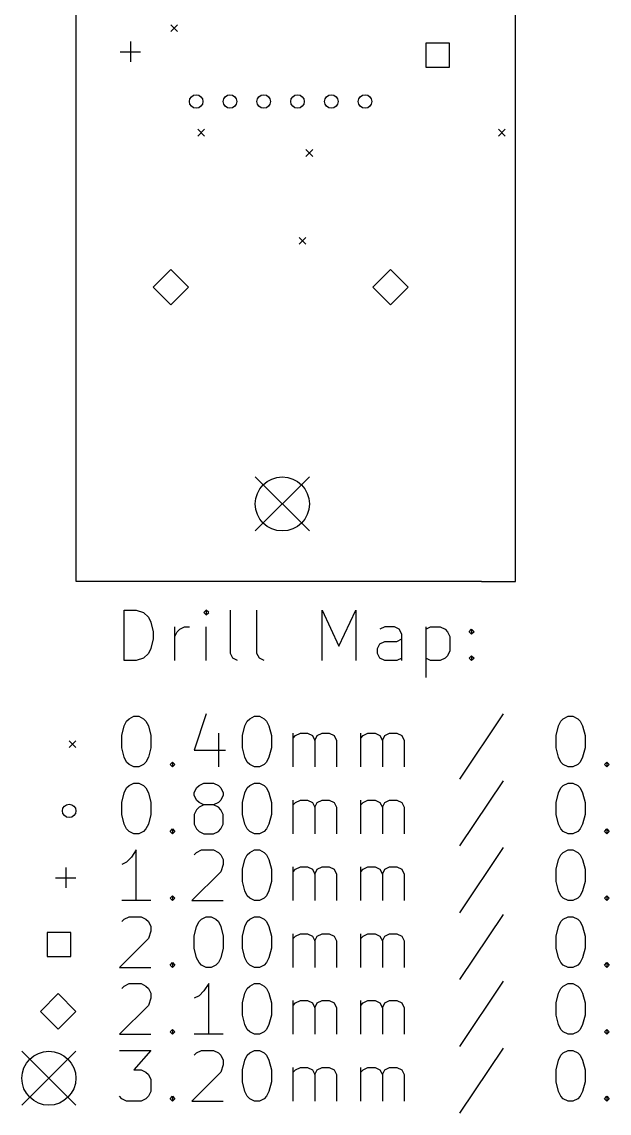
# Model space of a CAD drawing. Extents: x 1.63 to 4.46, y -7.25 to -2.05.
# Drawn here: x 1.63 to 3, y -7.23 to -4.684 of the extents above; entities that cross this region are included whole.
import ezdxf

# ---------------------------------------------------------------- set-up
doc = ezdxf.new("R2010")
doc.units = 0
doc.header["$MEASUREMENT"] = 0
doc.layers.add('BLACK', color=7, linetype='CONTINUOUS')

msp = doc.modelspace()

# ---------------------------------------------------------------- linework, layer by layer
at = {"layer": 'BLACK', "linetype": 'CONTINUOUS'}
for p, q in [((1.7574, -5.99031), (1.7574, -2.05331)), ((2.78102, -5.99031), (2.78102, -2.05331)), ((1.97787, -4.6911), (1.99362, -4.70685)), ((1.99362, -4.6911), (1.97787, -4.70685)), ((1.88339, -4.73047), (1.88339, -4.77772)), ((2.62776, -4.73413), (2.57208, -4.73413)), ((2.57208, -4.73413), (2.57208, -4.78981)), ((2.62776, -4.78981), (2.62776, -4.73413)), ((1.85976, -4.75409), (1.90701, -4.75409)), ((2.57208, -4.78981), (2.62776, -4.78981)), ((2.04087, -4.9352), (2.05661, -4.95094)), ((2.05661, -4.9352), (2.04087, -4.95094)), ((2.74165, -4.9352), (2.7574, -4.95094)), ((2.7574, -4.9352), (2.74165, -4.95094)), ((2.29283, -4.98244), (2.30858, -4.99819)), ((2.30858, -4.98244), (2.29283, -4.99819)), ((2.27709, -5.18717), (2.29283, -5.20291)), ((2.29283, -5.18717), (2.27709, -5.20291)), ((1.97787, -5.26197), (1.93654, -5.30331)), ((2.01921, -5.30331), (1.97787, -5.26197)), ((2.48969, -5.26197), (2.44835, -5.30331)), ((2.53102, -5.30331), (2.48969, -5.26197)), ((1.93654, -5.30331), (1.97787, -5.34465)), ((1.97787, -5.34465), (2.01921, -5.30331)), ((2.44835, -5.30331), (2.48969, -5.34465)), ((2.48969, -5.34465), (2.53102, -5.30331)), ((2.17472, -5.74622), (2.30071, -5.8722)), ((2.30071, -5.74622), (2.17472, -5.8722)), ((2.70228, -5.99031), (1.7574, -5.99031)), ((2.70228, -5.99031), (2.78102, -5.99031)), ((1.86918, -6.17465), (1.86918, -6.05654)), ((1.86918, -6.05654), (1.89731, -6.05654)), ((1.89731, -6.05654), (1.91418, -6.06217)), ((2.06041, -6.05654), (2.05479, -6.06217)), ((2.06603, -6.06217), (2.06041, -6.05654)), ((2.06041, -6.05654), (2.06041, -6.06779)), ((2.11665, -6.15778), (2.11665, -6.05654)), ((2.17852, -6.15778), (2.17852, -6.05654)), ((2.33038, -6.17465), (2.33038, -6.05654)), ((2.33038, -6.05654), (2.36975, -6.14091)), ((2.36975, -6.14091), (2.40912, -6.05654)), ((2.40912, -6.05654), (2.40912, -6.17465)), ((1.91418, -6.06217), (1.92543, -6.07341)), ((1.92543, -6.07341), (1.93105, -6.08466)), ((1.93105, -6.08466), (1.93668, -6.10716)), ((2.05479, -6.06217), (2.06041, -6.06779)), ((2.06041, -6.06779), (2.06603, -6.06217)), ((1.93668, -6.10716), (1.93668, -6.12403)), ((1.98729, -6.17465), (1.98729, -6.09591)), ((1.98729, -6.11841), (1.99292, -6.10716)), ((1.99292, -6.10716), (1.99854, -6.10154)), ((1.99854, -6.10154), (2.00979, -6.09591)), ((2.00979, -6.09591), (2.02104, -6.09591)), ((2.06041, -6.17465), (2.06041, -6.09591)), ((2.47661, -6.09591), (2.46536, -6.10154)), ((2.49911, -6.09591), (2.47661, -6.09591)), ((2.51035, -6.10154), (2.49911, -6.09591)), ((2.51598, -6.11278), (2.51035, -6.10154)), ((2.57222, -6.09591), (2.57222, -6.21402)), ((2.57222, -6.10154), (2.58347, -6.09591)), ((2.58347, -6.09591), (2.60597, -6.09591)), ((2.60597, -6.09591), (2.61722, -6.10154)), ((2.61722, -6.10154), (2.62284, -6.10716)), ((2.62284, -6.10716), (2.62846, -6.11841)), ((2.67346, -6.10716), (2.67908, -6.10154)), ((2.67908, -6.11278), (2.67346, -6.10716)), ((2.67908, -6.10154), (2.68471, -6.10716)), ((2.67908, -6.10154), (2.67908, -6.11278)), ((2.68471, -6.10716), (2.67908, -6.11278)), ((1.93668, -6.12403), (1.93105, -6.14653)), ((2.45974, -6.14653), (2.46536, -6.13528)), ((2.46536, -6.13528), (2.47661, -6.12966)), ((2.47661, -6.12966), (2.50473, -6.12966)), ((2.50473, -6.12966), (2.51598, -6.12403)), ((2.51598, -6.17465), (2.51598, -6.11278)), ((2.62846, -6.11841), (2.62846, -6.15215)), ((1.92543, -6.15778), (1.91418, -6.16903)), ((1.93105, -6.14653), (1.92543, -6.15778)), ((2.12228, -6.16903), (2.11665, -6.15778)), ((2.18415, -6.16903), (2.17852, -6.15778)), ((2.45974, -6.15778), (2.45974, -6.14653)), ((2.46536, -6.16903), (2.45974, -6.15778)), ((2.62846, -6.15215), (2.62284, -6.1634)), ((1.89731, -6.17465), (1.86918, -6.17465)), ((1.91418, -6.16903), (1.89731, -6.17465)), ((2.13353, -6.17465), (2.12228, -6.16903)), ((2.19539, -6.17465), (2.18415, -6.16903)), ((2.47661, -6.17465), (2.46536, -6.16903)), ((2.50473, -6.17465), (2.47661, -6.17465)), ((2.51598, -6.16903), (2.50473, -6.17465)), ((2.58347, -6.17465), (2.57222, -6.16903)), ((2.60597, -6.17465), (2.58347, -6.17465)), ((2.61722, -6.16903), (2.60597, -6.17465)), ((2.62284, -6.1634), (2.61722, -6.16903)), ((2.67346, -6.16903), (2.67908, -6.1634)), ((2.67908, -6.17465), (2.67346, -6.16903)), ((2.67908, -6.1634), (2.68471, -6.16903)), ((2.67908, -6.1634), (2.67908, -6.17465)), ((2.68471, -6.16903), (2.67908, -6.17465)), ((1.87481, -6.31582), (1.88043, -6.3102)), ((1.88043, -6.3102), (1.89168, -6.30457)), ((1.89168, -6.30457), (1.90293, -6.30457)), ((1.90293, -6.30457), (1.91418, -6.3102)), ((1.91418, -6.3102), (1.9198, -6.31582)), ((2.06041, -6.29895), (2.03229, -6.38331)), ((2.15602, -6.31582), (2.16165, -6.3102)), ((2.16165, -6.3102), (2.1729, -6.30457)), ((2.1729, -6.30457), (2.18415, -6.30457)), ((2.18415, -6.30457), (2.19539, -6.3102)), ((2.19539, -6.3102), (2.20102, -6.31582)), ((2.7522, -6.29895), (2.65096, -6.4508)), ((2.88718, -6.31582), (2.89281, -6.3102)), ((2.89281, -6.3102), (2.90406, -6.30457)), ((2.90406, -6.30457), (2.9153, -6.30457)), ((2.9153, -6.30457), (2.92655, -6.3102)), ((2.92655, -6.3102), (2.93218, -6.31582)), ((1.86356, -6.34957), (1.86918, -6.32707)), ((1.86918, -6.32707), (1.87481, -6.31582)), ((1.9198, -6.31582), (1.92543, -6.32707)), ((1.92543, -6.32707), (1.93105, -6.34957)), ((2.14477, -6.34957), (2.1504, -6.32707)), ((2.1504, -6.32707), (2.15602, -6.31582)), ((2.20102, -6.31582), (2.20664, -6.32707)), ((2.20664, -6.32707), (2.21227, -6.34957)), ((2.87593, -6.34957), (2.88156, -6.32707)), ((2.88156, -6.32707), (2.88718, -6.31582)), ((2.93218, -6.31582), (2.9378, -6.32707)), ((2.9378, -6.32707), (2.94343, -6.34957)), ((1.74067, -6.36138), (1.75642, -6.37713)), ((1.75642, -6.36138), (1.74067, -6.37713)), ((1.86356, -6.37769), (1.86356, -6.34957)), ((1.93105, -6.34957), (1.93105, -6.37769)), ((2.08853, -6.34394), (2.08853, -6.42268)), ((2.14477, -6.37769), (2.14477, -6.34957)), ((2.21227, -6.34957), (2.21227, -6.37769)), ((2.26289, -6.42268), (2.26289, -6.34394)), ((2.26289, -6.35519), (2.26851, -6.34957)), ((2.26851, -6.34957), (2.27976, -6.34394)), ((2.27976, -6.34394), (2.29663, -6.34394)), ((2.29663, -6.34394), (2.30788, -6.34957)), ((2.30788, -6.34957), (2.3135, -6.36082)), ((2.3135, -6.36082), (2.31913, -6.34957)), ((2.3135, -6.36082), (2.3135, -6.42268)), ((2.31913, -6.34957), (2.33038, -6.34394)), ((2.33038, -6.34394), (2.34725, -6.34394)), ((2.34725, -6.34394), (2.3585, -6.34957)), ((2.3585, -6.34957), (2.36412, -6.36082)), ((2.36412, -6.36082), (2.36412, -6.42268)), ((2.42037, -6.42268), (2.42037, -6.34394)), ((2.42037, -6.35519), (2.42599, -6.34957)), ((2.42599, -6.34957), (2.43724, -6.34394)), ((2.43724, -6.34394), (2.45411, -6.34394)), ((2.45411, -6.34394), (2.46536, -6.34957)), ((2.46536, -6.34957), (2.47098, -6.36082)), ((2.47098, -6.36082), (2.47661, -6.34957)), ((2.47098, -6.36082), (2.47098, -6.42268)), ((2.47661, -6.34957), (2.48786, -6.34394)), ((2.48786, -6.34394), (2.50473, -6.34394)), ((2.50473, -6.34394), (2.51598, -6.34957)), ((2.51598, -6.34957), (2.5216, -6.36082)), ((2.5216, -6.36082), (2.5216, -6.42268)), ((2.87593, -6.37769), (2.87593, -6.34957)), ((2.94343, -6.34957), (2.94343, -6.37769)), ((1.86918, -6.40019), (1.86356, -6.37769)), ((1.93105, -6.37769), (1.92543, -6.40019)), ((2.03229, -6.38331), (2.1054, -6.38331)), ((2.1504, -6.40019), (2.14477, -6.37769)), ((2.21227, -6.37769), (2.20664, -6.40019)), ((2.88156, -6.40019), (2.87593, -6.37769)), ((2.94343, -6.37769), (2.9378, -6.40019)), ((1.87481, -6.41143), (1.86918, -6.40019)), ((1.88043, -6.41706), (1.87481, -6.41143)), ((1.9198, -6.41143), (1.91418, -6.41706)), ((1.92543, -6.40019), (1.9198, -6.41143)), ((1.97605, -6.41706), (1.98167, -6.41143)), ((1.98167, -6.41143), (1.98729, -6.41706)), ((1.98167, -6.41143), (1.98167, -6.42268)), ((2.15602, -6.41143), (2.1504, -6.40019)), ((2.16165, -6.41706), (2.15602, -6.41143)), ((2.20102, -6.41143), (2.19539, -6.41706)), ((2.20664, -6.40019), (2.20102, -6.41143)), ((2.88718, -6.41143), (2.88156, -6.40019)), ((2.89281, -6.41706), (2.88718, -6.41143)), ((2.93218, -6.41143), (2.92655, -6.41706)), ((2.9378, -6.40019), (2.93218, -6.41143)), ((2.98842, -6.41706), (2.99404, -6.41143)), ((2.99404, -6.41143), (2.99967, -6.41706)), ((2.99404, -6.41143), (2.99404, -6.42268)), ((1.89168, -6.42268), (1.88043, -6.41706)), ((1.90293, -6.42268), (1.89168, -6.42268)), ((1.91418, -6.41706), (1.90293, -6.42268)), ((1.98167, -6.42268), (1.97605, -6.41706)), ((1.98729, -6.41706), (1.98167, -6.42268)), ((2.1729, -6.42268), (2.16165, -6.41706)), ((2.18415, -6.42268), (2.1729, -6.42268)), ((2.19539, -6.41706), (2.18415, -6.42268)), ((2.90406, -6.42268), (2.89281, -6.41706)), ((2.9153, -6.42268), (2.90406, -6.42268)), ((2.92655, -6.41706), (2.9153, -6.42268)), ((2.99404, -6.42268), (2.98842, -6.41706)), ((2.99967, -6.41706), (2.99404, -6.42268)), ((1.87481, -6.47173), (1.88043, -6.4661)), ((1.88043, -6.4661), (1.89168, -6.46048)), ((1.89168, -6.46048), (1.90293, -6.46048)), ((1.90293, -6.46048), (1.91418, -6.4661)), ((1.91418, -6.4661), (1.9198, -6.47173)), ((2.03791, -6.47173), (2.04354, -6.4661)), ((2.04354, -6.4661), (2.05479, -6.46048)), ((2.05479, -6.46048), (2.07728, -6.46048)), ((2.07728, -6.46048), (2.08853, -6.4661)), ((2.08853, -6.4661), (2.09416, -6.47173)), ((2.15602, -6.47173), (2.16165, -6.4661)), ((2.16165, -6.4661), (2.1729, -6.46048)), ((2.1729, -6.46048), (2.18415, -6.46048)), ((2.18415, -6.46048), (2.19539, -6.4661)), ((2.19539, -6.4661), (2.20102, -6.47173)), ((2.7522, -6.45485), (2.65096, -6.60671)), ((2.88718, -6.47173), (2.89281, -6.4661)), ((2.89281, -6.4661), (2.90406, -6.46048)), ((2.90406, -6.46048), (2.9153, -6.46048)), ((2.9153, -6.46048), (2.92655, -6.4661)), ((2.92655, -6.4661), (2.93218, -6.47173)), ((1.86356, -6.50547), (1.86918, -6.48298)), ((1.86918, -6.48298), (1.87481, -6.47173)), ((1.9198, -6.47173), (1.92543, -6.48298)), ((1.92543, -6.48298), (1.93105, -6.50547)), ((2.03229, -6.48298), (2.03791, -6.47173)), ((2.03229, -6.4886), (2.03229, -6.48298)), ((2.03791, -6.49985), (2.03229, -6.4886)), ((2.09416, -6.47173), (2.09978, -6.48298)), ((2.09978, -6.4886), (2.09416, -6.49985)), ((2.09978, -6.48298), (2.09978, -6.4886)), ((2.14477, -6.50547), (2.1504, -6.48298)), ((2.1504, -6.48298), (2.15602, -6.47173)), ((2.20102, -6.47173), (2.20664, -6.48298)), ((2.20664, -6.48298), (2.21227, -6.50547)), ((2.87593, -6.50547), (2.88156, -6.48298)), ((2.88156, -6.48298), (2.88718, -6.47173)), ((2.93218, -6.47173), (2.9378, -6.48298)), ((2.9378, -6.48298), (2.94343, -6.50547)), ((1.86356, -6.53359), (1.86356, -6.50547)), ((1.93105, -6.50547), (1.93105, -6.53359)), ((2.04354, -6.50547), (2.03791, -6.49985)), ((2.04354, -6.51672), (2.03791, -6.52235)), ((2.05479, -6.5111), (2.04354, -6.50547)), ((2.05479, -6.5111), (2.04354, -6.51672)), ((2.07728, -6.5111), (2.05479, -6.5111)), ((2.08853, -6.50547), (2.07728, -6.5111)), ((2.08853, -6.51672), (2.07728, -6.5111)), ((2.09416, -6.49985), (2.08853, -6.50547)), ((2.09416, -6.52235), (2.08853, -6.51672)), ((2.14477, -6.53359), (2.14477, -6.50547)), ((2.21227, -6.50547), (2.21227, -6.53359)), ((2.26289, -6.57859), (2.26289, -6.49985)), ((2.26289, -6.5111), (2.26851, -6.50547)), ((2.26851, -6.50547), (2.27976, -6.49985)), ((2.27976, -6.49985), (2.29663, -6.49985)), ((2.29663, -6.49985), (2.30788, -6.50547)), ((2.30788, -6.50547), (2.3135, -6.51672)), ((2.3135, -6.51672), (2.31913, -6.50547)), ((2.3135, -6.51672), (2.3135, -6.57859)), ((2.31913, -6.50547), (2.33038, -6.49985)), ((2.33038, -6.49985), (2.34725, -6.49985)), ((2.34725, -6.49985), (2.3585, -6.50547)), ((2.3585, -6.50547), (2.36412, -6.51672)), ((2.36412, -6.51672), (2.36412, -6.57859)), ((2.42037, -6.57859), (2.42037, -6.49985)), ((2.42037, -6.5111), (2.42599, -6.50547)), ((2.42599, -6.50547), (2.43724, -6.49985)), ((2.43724, -6.49985), (2.45411, -6.49985)), ((2.45411, -6.49985), (2.46536, -6.50547)), ((2.46536, -6.50547), (2.47098, -6.51672)), ((2.47098, -6.51672), (2.47661, -6.50547)), ((2.47098, -6.51672), (2.47098, -6.57859)), ((2.47661, -6.50547), (2.48786, -6.49985)), ((2.48786, -6.49985), (2.50473, -6.49985)), ((2.50473, -6.49985), (2.51598, -6.50547)), ((2.51598, -6.50547), (2.5216, -6.51672)), ((2.5216, -6.51672), (2.5216, -6.57859)), ((2.87593, -6.53359), (2.87593, -6.50547)), ((2.94343, -6.50547), (2.94343, -6.53359)), ((1.86918, -6.55609), (1.86356, -6.53359)), ((1.93105, -6.53359), (1.92543, -6.55609)), ((2.03791, -6.52235), (2.03229, -6.53359)), ((2.03229, -6.53359), (2.03229, -6.55609)), ((2.09978, -6.53359), (2.09416, -6.52235)), ((2.09978, -6.55609), (2.09978, -6.53359)), ((2.1504, -6.55609), (2.14477, -6.53359)), ((2.21227, -6.53359), (2.20664, -6.55609)), ((2.88156, -6.55609), (2.87593, -6.53359)), ((2.94343, -6.53359), (2.9378, -6.55609)), ((1.87481, -6.56734), (1.86918, -6.55609)), ((1.88043, -6.57296), (1.87481, -6.56734)), ((1.9198, -6.56734), (1.91418, -6.57296)), ((1.92543, -6.55609), (1.9198, -6.56734)), ((1.97605, -6.57296), (1.98167, -6.56734)), ((1.98167, -6.56734), (1.98729, -6.57296)), ((1.98167, -6.56734), (1.98167, -6.57859)), ((2.03229, -6.55609), (2.03791, -6.56734)), ((2.03791, -6.56734), (2.04354, -6.57296)), ((2.08853, -6.57296), (2.09416, -6.56734)), ((2.09416, -6.56734), (2.09978, -6.55609)), ((2.15602, -6.56734), (2.1504, -6.55609)), ((2.16165, -6.57296), (2.15602, -6.56734)), ((2.20102, -6.56734), (2.19539, -6.57296)), ((2.20664, -6.55609), (2.20102, -6.56734)), ((2.88718, -6.56734), (2.88156, -6.55609)), ((2.89281, -6.57296), (2.88718, -6.56734)), ((2.93218, -6.56734), (2.92655, -6.57296)), ((2.9378, -6.55609), (2.93218, -6.56734)), ((2.98842, -6.57296), (2.99404, -6.56734)), ((2.99404, -6.56734), (2.99967, -6.57296)), ((2.99404, -6.56734), (2.99404, -6.57859)), ((1.89168, -6.57859), (1.88043, -6.57296)), ((1.90293, -6.57859), (1.89168, -6.57859)), ((1.91418, -6.57296), (1.90293, -6.57859)), ((1.98167, -6.57859), (1.97605, -6.57296)), ((1.98729, -6.57296), (1.98167, -6.57859)), ((2.04354, -6.57296), (2.05479, -6.57859)), ((2.05479, -6.57859), (2.07728, -6.57859)), ((2.07728, -6.57859), (2.08853, -6.57296)), ((2.1729, -6.57859), (2.16165, -6.57296)), ((2.18415, -6.57859), (2.1729, -6.57859)), ((2.19539, -6.57296), (2.18415, -6.57859)), ((2.90406, -6.57859), (2.89281, -6.57296)), ((2.9153, -6.57859), (2.90406, -6.57859)), ((2.92655, -6.57296), (2.9153, -6.57859)), ((2.99404, -6.57859), (2.98842, -6.57296)), ((2.99967, -6.57296), (2.99404, -6.57859)), ((1.89731, -6.61638), (1.88606, -6.63326)), ((1.89731, -6.73449), (1.89731, -6.61638)), ((2.03791, -6.62201), (2.04916, -6.61638)), ((2.04916, -6.61638), (2.07728, -6.61638)), ((2.07728, -6.61638), (2.08853, -6.62201)), ((2.16165, -6.62201), (2.1729, -6.61638)), ((2.1729, -6.61638), (2.18415, -6.61638)), ((2.18415, -6.61638), (2.19539, -6.62201)), ((2.7522, -6.61076), (2.65096, -6.76262)), ((2.89281, -6.62201), (2.90406, -6.61638)), ((2.90406, -6.61638), (2.9153, -6.61638)), ((2.9153, -6.61638), (2.92655, -6.62201)), ((1.87481, -6.64451), (1.86356, -6.65013)), ((1.88606, -6.63326), (1.87481, -6.64451)), ((2.03229, -6.62763), (2.03791, -6.62201)), ((2.08853, -6.62201), (2.09416, -6.62763)), ((2.09416, -6.62763), (2.09978, -6.63888)), ((2.09978, -6.63888), (2.09978, -6.65013)), ((2.14477, -6.66138), (2.1504, -6.63888)), ((2.1504, -6.63888), (2.15602, -6.62763)), ((2.15602, -6.62763), (2.16165, -6.62201)), ((2.19539, -6.62201), (2.20102, -6.62763)), ((2.20102, -6.62763), (2.20664, -6.63888)), ((2.20664, -6.63888), (2.21227, -6.66138)), ((2.87593, -6.66138), (2.88156, -6.63888)), ((2.88156, -6.63888), (2.88718, -6.62763)), ((2.88718, -6.62763), (2.89281, -6.62201)), ((2.92655, -6.62201), (2.93218, -6.62763)), ((2.93218, -6.62763), (2.9378, -6.63888)), ((2.9378, -6.63888), (2.94343, -6.66138)), ((1.7328, -6.65744), (1.7328, -6.70469)), ((2.09416, -6.667), (2.02666, -6.73449)), ((2.09978, -6.65013), (2.09416, -6.667)), ((2.14477, -6.6895), (2.14477, -6.66138)), ((2.21227, -6.66138), (2.21227, -6.6895)), ((2.26289, -6.73449), (2.26289, -6.65575)), ((2.26289, -6.667), (2.26851, -6.66138)), ((2.26851, -6.66138), (2.27976, -6.65575)), ((2.27976, -6.65575), (2.29663, -6.65575)), ((2.29663, -6.65575), (2.30788, -6.66138)), ((2.30788, -6.66138), (2.3135, -6.67263)), ((2.3135, -6.67263), (2.31913, -6.66138)), ((2.31913, -6.66138), (2.33038, -6.65575)), ((2.33038, -6.65575), (2.34725, -6.65575)), ((2.34725, -6.65575), (2.3585, -6.66138)), ((2.3585, -6.66138), (2.36412, -6.67263)), ((2.42037, -6.73449), (2.42037, -6.65575)), ((2.42037, -6.667), (2.42599, -6.66138)), ((2.42599, -6.66138), (2.43724, -6.65575)), ((2.43724, -6.65575), (2.45411, -6.65575)), ((2.45411, -6.65575), (2.46536, -6.66138)), ((2.46536, -6.66138), (2.47098, -6.67263)), ((2.47098, -6.67263), (2.47661, -6.66138)), ((2.47661, -6.66138), (2.48786, -6.65575)), ((2.48786, -6.65575), (2.50473, -6.65575)), ((2.50473, -6.65575), (2.51598, -6.66138)), ((2.51598, -6.66138), (2.5216, -6.67263)), ((2.87593, -6.6895), (2.87593, -6.66138)), ((2.94343, -6.66138), (2.94343, -6.6895)), ((1.70917, -6.68106), (1.75642, -6.68106)), ((2.1504, -6.712), (2.14477, -6.6895)), ((2.21227, -6.6895), (2.20664, -6.712)), ((2.3135, -6.67263), (2.3135, -6.73449)), ((2.36412, -6.67263), (2.36412, -6.73449)), ((2.47098, -6.67263), (2.47098, -6.73449)), ((2.5216, -6.67263), (2.5216, -6.73449)), ((2.88156, -6.712), (2.87593, -6.6895)), ((2.94343, -6.6895), (2.9378, -6.712)), ((2.15602, -6.72325), (2.1504, -6.712)), ((2.20664, -6.712), (2.20102, -6.72325)), ((2.88718, -6.72325), (2.88156, -6.712)), ((2.9378, -6.712), (2.93218, -6.72325)), ((1.93105, -6.73449), (1.86356, -6.73449)), ((1.97605, -6.72887), (1.98167, -6.72325)), ((1.98167, -6.73449), (1.97605, -6.72887)), ((1.98167, -6.72325), (1.98729, -6.72887)), ((1.98167, -6.72325), (1.98167, -6.73449)), ((1.98729, -6.72887), (1.98167, -6.73449)), ((2.02666, -6.73449), (2.09978, -6.73449)), ((2.16165, -6.72887), (2.15602, -6.72325)), ((2.1729, -6.73449), (2.16165, -6.72887)), ((2.18415, -6.73449), (2.1729, -6.73449)), ((2.19539, -6.72887), (2.18415, -6.73449)), ((2.20102, -6.72325), (2.19539, -6.72887)), ((2.89281, -6.72887), (2.88718, -6.72325)), ((2.90406, -6.73449), (2.89281, -6.72887)), ((2.9153, -6.73449), (2.90406, -6.73449)), ((2.92655, -6.72887), (2.9153, -6.73449)), ((2.93218, -6.72325), (2.92655, -6.72887)), ((2.98842, -6.72887), (2.99404, -6.72325)), ((2.99404, -6.73449), (2.98842, -6.72887)), ((2.99404, -6.72325), (2.99967, -6.72887)), ((2.99404, -6.72325), (2.99404, -6.73449)), ((2.99967, -6.72887), (2.99404, -6.73449)), ((2.7522, -6.76666), (2.65096, -6.91852)), ((1.86356, -6.78354), (1.86918, -6.77791)), ((1.86918, -6.77791), (1.88043, -6.77229)), ((1.88043, -6.77229), (1.90855, -6.77229)), ((1.90855, -6.77229), (1.9198, -6.77791)), ((1.9198, -6.77791), (1.92543, -6.78354)), ((1.92543, -6.78354), (1.93105, -6.79479)), ((1.93105, -6.79479), (1.93105, -6.80603)), ((2.03229, -6.81728), (2.03791, -6.79479)), ((2.03791, -6.79479), (2.04354, -6.78354)), ((2.04354, -6.78354), (2.04916, -6.77791)), ((2.04916, -6.77791), (2.06041, -6.77229)), ((2.06041, -6.77229), (2.07166, -6.77229)), ((2.07166, -6.77229), (2.08291, -6.77791)), ((2.08291, -6.77791), (2.08853, -6.78354)), ((2.08853, -6.78354), (2.09416, -6.79479)), ((2.09416, -6.79479), (2.09978, -6.81728)), ((2.14477, -6.81728), (2.1504, -6.79479)), ((2.1504, -6.79479), (2.15602, -6.78354)), ((2.15602, -6.78354), (2.16165, -6.77791)), ((2.16165, -6.77791), (2.1729, -6.77229)), ((2.1729, -6.77229), (2.18415, -6.77229)), ((2.18415, -6.77229), (2.19539, -6.77791)), ((2.19539, -6.77791), (2.20102, -6.78354)), ((2.20102, -6.78354), (2.20664, -6.79479)), ((2.20664, -6.79479), (2.21227, -6.81728)), ((2.87593, -6.81728), (2.88156, -6.79479)), ((2.88156, -6.79479), (2.88718, -6.78354)), ((2.88718, -6.78354), (2.89281, -6.77791)), ((2.89281, -6.77791), (2.90406, -6.77229)), ((2.90406, -6.77229), (2.9153, -6.77229)), ((2.9153, -6.77229), (2.92655, -6.77791)), ((2.92655, -6.77791), (2.93218, -6.78354)), ((2.93218, -6.78354), (2.9378, -6.79479)), ((2.9378, -6.79479), (2.94343, -6.81728)), ((1.74489, -6.80913), (1.68921, -6.80913)), ((1.68921, -6.80913), (1.68921, -6.86481)), ((1.74489, -6.86481), (1.74489, -6.80913)), ((1.92543, -6.82291), (1.85794, -6.8904)), ((1.93105, -6.80603), (1.92543, -6.82291)), ((2.03229, -6.8454), (2.03229, -6.81728)), ((2.09978, -6.81728), (2.09978, -6.8454)), ((2.14477, -6.8454), (2.14477, -6.81728)), ((2.21227, -6.81728), (2.21227, -6.8454)), ((2.26289, -6.8904), (2.26289, -6.81166)), ((2.26289, -6.82291), (2.26851, -6.81728)), ((2.26851, -6.81728), (2.27976, -6.81166)), ((2.27976, -6.81166), (2.29663, -6.81166)), ((2.29663, -6.81166), (2.30788, -6.81728)), ((2.30788, -6.81728), (2.3135, -6.82853)), ((2.3135, -6.82853), (2.31913, -6.81728)), ((2.31913, -6.81728), (2.33038, -6.81166)), ((2.33038, -6.81166), (2.34725, -6.81166)), ((2.34725, -6.81166), (2.3585, -6.81728)), ((2.3585, -6.81728), (2.36412, -6.82853)), ((2.42037, -6.8904), (2.42037, -6.81166)), ((2.42037, -6.82291), (2.42599, -6.81728)), ((2.42599, -6.81728), (2.43724, -6.81166)), ((2.43724, -6.81166), (2.45411, -6.81166)), ((2.45411, -6.81166), (2.46536, -6.81728)), ((2.46536, -6.81728), (2.47098, -6.82853)), ((2.47098, -6.82853), (2.47661, -6.81728)), ((2.47661, -6.81728), (2.48786, -6.81166)), ((2.48786, -6.81166), (2.50473, -6.81166)), ((2.50473, -6.81166), (2.51598, -6.81728)), ((2.51598, -6.81728), (2.5216, -6.82853)), ((2.87593, -6.8454), (2.87593, -6.81728)), ((2.94343, -6.81728), (2.94343, -6.8454)), ((2.03791, -6.8679), (2.03229, -6.8454)), ((2.09978, -6.8454), (2.09416, -6.8679)), ((2.1504, -6.8679), (2.14477, -6.8454)), ((2.21227, -6.8454), (2.20664, -6.8679)), ((2.3135, -6.82853), (2.3135, -6.8904)), ((2.36412, -6.82853), (2.36412, -6.8904)), ((2.47098, -6.82853), (2.47098, -6.8904)), ((2.5216, -6.82853), (2.5216, -6.8904)), ((2.88156, -6.8679), (2.87593, -6.8454)), ((2.94343, -6.8454), (2.9378, -6.8679)), ((1.68921, -6.86481), (1.74489, -6.86481)), ((2.04354, -6.87915), (2.03791, -6.8679)), ((2.09416, -6.8679), (2.08853, -6.87915)), ((2.15602, -6.87915), (2.1504, -6.8679)), ((2.20664, -6.8679), (2.20102, -6.87915)), ((2.88718, -6.87915), (2.88156, -6.8679)), ((2.9378, -6.8679), (2.93218, -6.87915)), ((1.85794, -6.8904), (1.93105, -6.8904)), ((1.97605, -6.88478), (1.98167, -6.87915)), ((1.98167, -6.8904), (1.97605, -6.88478)), ((1.98167, -6.87915), (1.98729, -6.88478)), ((1.98167, -6.87915), (1.98167, -6.8904)), ((1.98729, -6.88478), (1.98167, -6.8904)), ((2.04916, -6.88478), (2.04354, -6.87915)), ((2.06041, -6.8904), (2.04916, -6.88478)), ((2.07166, -6.8904), (2.06041, -6.8904)), ((2.08291, -6.88478), (2.07166, -6.8904)), ((2.08853, -6.87915), (2.08291, -6.88478)), ((2.16165, -6.88478), (2.15602, -6.87915)), ((2.1729, -6.8904), (2.16165, -6.88478)), ((2.18415, -6.8904), (2.1729, -6.8904)), ((2.19539, -6.88478), (2.18415, -6.8904)), ((2.20102, -6.87915), (2.19539, -6.88478)), ((2.89281, -6.88478), (2.88718, -6.87915)), ((2.90406, -6.8904), (2.89281, -6.88478)), ((2.9153, -6.8904), (2.90406, -6.8904)), ((2.92655, -6.88478), (2.9153, -6.8904)), ((2.93218, -6.87915), (2.92655, -6.88478)), ((2.98842, -6.88478), (2.99404, -6.87915)), ((2.99404, -6.8904), (2.98842, -6.88478)), ((2.99404, -6.87915), (2.99967, -6.88478)), ((2.99404, -6.87915), (2.99404, -6.8904)), ((2.99967, -6.88478), (2.99404, -6.8904)), ((2.7522, -6.92257), (2.65096, -7.07443)), ((1.86356, -6.93944), (1.86918, -6.93382)), ((1.86918, -6.93382), (1.88043, -6.92819)), ((1.88043, -6.92819), (1.90855, -6.92819)), ((1.90855, -6.92819), (1.9198, -6.93382)), ((1.9198, -6.93382), (1.92543, -6.93944)), ((1.92543, -6.93944), (1.93105, -6.95069)), ((2.05479, -6.94507), (2.04354, -6.95632)), ((2.06603, -6.92819), (2.05479, -6.94507)), ((2.06603, -7.0463), (2.06603, -6.92819)), ((2.1504, -6.95069), (2.15602, -6.93944)), ((2.15602, -6.93944), (2.16165, -6.93382)), ((2.16165, -6.93382), (2.1729, -6.92819)), ((2.1729, -6.92819), (2.18415, -6.92819)), ((2.18415, -6.92819), (2.19539, -6.93382)), ((2.19539, -6.93382), (2.20102, -6.93944)), ((2.20102, -6.93944), (2.20664, -6.95069)), ((2.88156, -6.95069), (2.88718, -6.93944)), ((2.88718, -6.93944), (2.89281, -6.93382)), ((2.89281, -6.93382), (2.90406, -6.92819)), ((2.90406, -6.92819), (2.9153, -6.92819)), ((2.9153, -6.92819), (2.92655, -6.93382)), ((2.92655, -6.93382), (2.93218, -6.93944)), ((2.93218, -6.93944), (2.9378, -6.95069)), ((1.71508, -6.95154), (1.67374, -6.99287)), ((1.75642, -6.99287), (1.71508, -6.95154)), ((1.93105, -6.96194), (1.92543, -6.97881)), ((1.93105, -6.95069), (1.93105, -6.96194)), ((2.04354, -6.95632), (2.03229, -6.96194)), ((2.14477, -6.97319), (2.1504, -6.95069)), ((2.14477, -7.00131), (2.14477, -6.97319)), ((2.20664, -6.95069), (2.21227, -6.97319)), ((2.21227, -6.97319), (2.21227, -7.00131)), ((2.26289, -7.0463), (2.26289, -6.96756)), ((2.26289, -6.97881), (2.26851, -6.97319)), ((2.26851, -6.97319), (2.27976, -6.96756)), ((2.27976, -6.96756), (2.29663, -6.96756)), ((2.29663, -6.96756), (2.30788, -6.97319)), ((2.30788, -6.97319), (2.3135, -6.98444)), ((2.3135, -6.98444), (2.31913, -6.97319)), ((2.31913, -6.97319), (2.33038, -6.96756)), ((2.33038, -6.96756), (2.34725, -6.96756)), ((2.34725, -6.96756), (2.3585, -6.97319)), ((2.3585, -6.97319), (2.36412, -6.98444)), ((2.42037, -7.0463), (2.42037, -6.96756)), ((2.42037, -6.97881), (2.42599, -6.97319)), ((2.42599, -6.97319), (2.43724, -6.96756)), ((2.43724, -6.96756), (2.45411, -6.96756)), ((2.45411, -6.96756), (2.46536, -6.97319)), ((2.46536, -6.97319), (2.47098, -6.98444)), ((2.47098, -6.98444), (2.47661, -6.97319)), ((2.47661, -6.97319), (2.48786, -6.96756)), ((2.48786, -6.96756), (2.50473, -6.96756)), ((2.50473, -6.96756), (2.51598, -6.97319)), ((2.51598, -6.97319), (2.5216, -6.98444)), ((2.87593, -6.97319), (2.88156, -6.95069)), ((2.87593, -7.00131), (2.87593, -6.97319)), ((2.9378, -6.95069), (2.94343, -6.97319)), ((2.94343, -6.97319), (2.94343, -7.00131)), ((1.67374, -6.99287), (1.71508, -7.03421)), ((1.71508, -7.03421), (1.75642, -6.99287)), ((1.92543, -6.97881), (1.85794, -7.0463)), ((2.3135, -6.98444), (2.3135, -7.0463)), ((2.36412, -6.98444), (2.36412, -7.0463)), ((2.47098, -6.98444), (2.47098, -7.0463)), ((2.5216, -6.98444), (2.5216, -7.0463)), ((2.1504, -7.02381), (2.14477, -7.00131)), ((2.15602, -7.03506), (2.1504, -7.02381)), ((2.20664, -7.02381), (2.20102, -7.03506)), ((2.21227, -7.00131), (2.20664, -7.02381)), ((2.88156, -7.02381), (2.87593, -7.00131)), ((2.88718, -7.03506), (2.88156, -7.02381)), ((2.9378, -7.02381), (2.93218, -7.03506)), ((2.94343, -7.00131), (2.9378, -7.02381)), ((1.85794, -7.0463), (1.93105, -7.0463)), ((1.97605, -7.04068), (1.98167, -7.03506)), ((1.98167, -7.0463), (1.97605, -7.04068)), ((1.98167, -7.03506), (1.98729, -7.04068)), ((1.98167, -7.03506), (1.98167, -7.0463)), ((1.98729, -7.04068), (1.98167, -7.0463)), ((2.09978, -7.0463), (2.03229, -7.0463)), ((2.16165, -7.04068), (2.15602, -7.03506)), ((2.1729, -7.0463), (2.16165, -7.04068)), ((2.18415, -7.0463), (2.1729, -7.0463)), ((2.19539, -7.04068), (2.18415, -7.0463)), ((2.20102, -7.03506), (2.19539, -7.04068)), ((2.89281, -7.04068), (2.88718, -7.03506)), ((2.90406, -7.0463), (2.89281, -7.04068)), ((2.9153, -7.0463), (2.90406, -7.0463)), ((2.92655, -7.04068), (2.9153, -7.0463)), ((2.93218, -7.03506), (2.92655, -7.04068)), ((2.98842, -7.04068), (2.99404, -7.03506)), ((2.99404, -7.0463), (2.98842, -7.04068)), ((2.99404, -7.03506), (2.99967, -7.04068)), ((2.99404, -7.03506), (2.99404, -7.0463)), ((2.99967, -7.04068), (2.99404, -7.0463)), ((1.63043, -7.08579), (1.75642, -7.21177)), ((1.75642, -7.08579), (1.63043, -7.21177)), ((1.85794, -7.0841), (1.93105, -7.0841)), ((1.93105, -7.0841), (1.89168, -7.12909)), ((2.03229, -7.09535), (2.03791, -7.08972)), ((2.03791, -7.08972), (2.04916, -7.0841)), ((2.04916, -7.0841), (2.07728, -7.0841)), ((2.07728, -7.0841), (2.08853, -7.08972)), ((2.08853, -7.08972), (2.09416, -7.09535)), ((2.09416, -7.09535), (2.09978, -7.1066)), ((2.1504, -7.1066), (2.15602, -7.09535)), ((2.15602, -7.09535), (2.16165, -7.08972)), ((2.16165, -7.08972), (2.1729, -7.0841)), ((2.1729, -7.0841), (2.18415, -7.0841)), ((2.18415, -7.0841), (2.19539, -7.08972)), ((2.19539, -7.08972), (2.20102, -7.09535)), ((2.20102, -7.09535), (2.20664, -7.1066)), ((2.7522, -7.07848), (2.65096, -7.23033)), ((2.88156, -7.1066), (2.88718, -7.09535)), ((2.88718, -7.09535), (2.89281, -7.08972)), ((2.89281, -7.08972), (2.90406, -7.0841)), ((2.90406, -7.0841), (2.9153, -7.0841)), ((2.9153, -7.0841), (2.92655, -7.08972)), ((2.92655, -7.08972), (2.93218, -7.09535)), ((2.93218, -7.09535), (2.9378, -7.1066)), ((2.09978, -7.11785), (2.09416, -7.13472)), ((2.09978, -7.1066), (2.09978, -7.11785)), ((2.14477, -7.12909), (2.1504, -7.1066)), ((2.20664, -7.1066), (2.21227, -7.12909)), ((2.26289, -7.20221), (2.26289, -7.12347)), ((2.26851, -7.12909), (2.27976, -7.12347)), ((2.27976, -7.12347), (2.29663, -7.12347)), ((2.29663, -7.12347), (2.30788, -7.12909)), ((2.31913, -7.12909), (2.33038, -7.12347)), ((2.33038, -7.12347), (2.34725, -7.12347)), ((2.34725, -7.12347), (2.3585, -7.12909)), ((2.42037, -7.20221), (2.42037, -7.12347)), ((2.42599, -7.12909), (2.43724, -7.12347)), ((2.43724, -7.12347), (2.45411, -7.12347)), ((2.45411, -7.12347), (2.46536, -7.12909)), ((2.47661, -7.12909), (2.48786, -7.12347)), ((2.48786, -7.12347), (2.50473, -7.12347)), ((2.50473, -7.12347), (2.51598, -7.12909)), ((2.87593, -7.12909), (2.88156, -7.1066)), ((2.9378, -7.1066), (2.94343, -7.12909)), ((1.89168, -7.12909), (1.90855, -7.12909)), ((1.90855, -7.12909), (1.9198, -7.13472)), ((1.9198, -7.13472), (1.92543, -7.14034)), ((1.92543, -7.14034), (1.93105, -7.15159)), ((1.93105, -7.15159), (1.93105, -7.17971)), ((2.09416, -7.13472), (2.02666, -7.20221)), ((2.14477, -7.15722), (2.14477, -7.12909)), ((2.21227, -7.12909), (2.21227, -7.15722)), ((2.26289, -7.13472), (2.26851, -7.12909)), ((2.30788, -7.12909), (2.3135, -7.14034)), ((2.3135, -7.14034), (2.31913, -7.12909)), ((2.3135, -7.14034), (2.3135, -7.20221)), ((2.3585, -7.12909), (2.36412, -7.14034)), ((2.36412, -7.14034), (2.36412, -7.20221)), ((2.42037, -7.13472), (2.42599, -7.12909)), ((2.46536, -7.12909), (2.47098, -7.14034)), ((2.47098, -7.14034), (2.47661, -7.12909)), ((2.47098, -7.14034), (2.47098, -7.20221)), ((2.51598, -7.12909), (2.5216, -7.14034)), ((2.5216, -7.14034), (2.5216, -7.20221)), ((2.87593, -7.15722), (2.87593, -7.12909)), ((2.94343, -7.12909), (2.94343, -7.15722)), ((2.1504, -7.17971), (2.14477, -7.15722)), ((2.21227, -7.15722), (2.20664, -7.17971)), ((2.88156, -7.17971), (2.87593, -7.15722)), ((2.94343, -7.15722), (2.9378, -7.17971)), ((1.86356, -7.19659), (1.85794, -7.19096)), ((1.87481, -7.20221), (1.86356, -7.19659)), ((1.90855, -7.20221), (1.87481, -7.20221)), ((1.9198, -7.19659), (1.90855, -7.20221)), ((1.92543, -7.19096), (1.9198, -7.19659)), ((1.93105, -7.17971), (1.92543, -7.19096)), ((1.97605, -7.19659), (1.98167, -7.19096)), ((1.98167, -7.20221), (1.97605, -7.19659)), ((1.98167, -7.19096), (1.98729, -7.19659)), ((1.98167, -7.19096), (1.98167, -7.20221)), ((1.98729, -7.19659), (1.98167, -7.20221)), ((2.02666, -7.20221), (2.09978, -7.20221)), ((2.15602, -7.19096), (2.1504, -7.17971)), ((2.16165, -7.19659), (2.15602, -7.19096)), ((2.1729, -7.20221), (2.16165, -7.19659)), ((2.18415, -7.20221), (2.1729, -7.20221)), ((2.19539, -7.19659), (2.18415, -7.20221)), ((2.20102, -7.19096), (2.19539, -7.19659)), ((2.20664, -7.17971), (2.20102, -7.19096)), ((2.88718, -7.19096), (2.88156, -7.17971)), ((2.89281, -7.19659), (2.88718, -7.19096)), ((2.90406, -7.20221), (2.89281, -7.19659)), ((2.9153, -7.20221), (2.90406, -7.20221)), ((2.92655, -7.19659), (2.9153, -7.20221)), ((2.93218, -7.19096), (2.92655, -7.19659)), ((2.9378, -7.17971), (2.93218, -7.19096)), ((2.98842, -7.19659), (2.99404, -7.19096)), ((2.99404, -7.20221), (2.98842, -7.19659)), ((2.99404, -7.19096), (2.99967, -7.19659)), ((2.99404, -7.19096), (2.99404, -7.20221)), ((2.99967, -7.19659), (2.99404, -7.20221))]:
    msp.add_line(p, q, dxfattribs=at)
at = {"layer": 'BLACK'}
for centre, radius in [((2.03693, -4.87024), 0.01575), ((2.11567, -4.87024), 0.01575), ((2.19441, -4.87024), 0.01575), ((2.27315, -4.87024), 0.01575), ((2.35189, -4.87024), 0.01575), ((2.43063, -4.87024), 0.01575), ((2.23772, -5.80921), 0.06299), ((1.74067, -6.52516), 0.01575), ((1.69343, -7.14878), 0.06299)]:
    msp.add_circle(centre, radius, dxfattribs=at)

doc.saveas('drawing.dxf')
